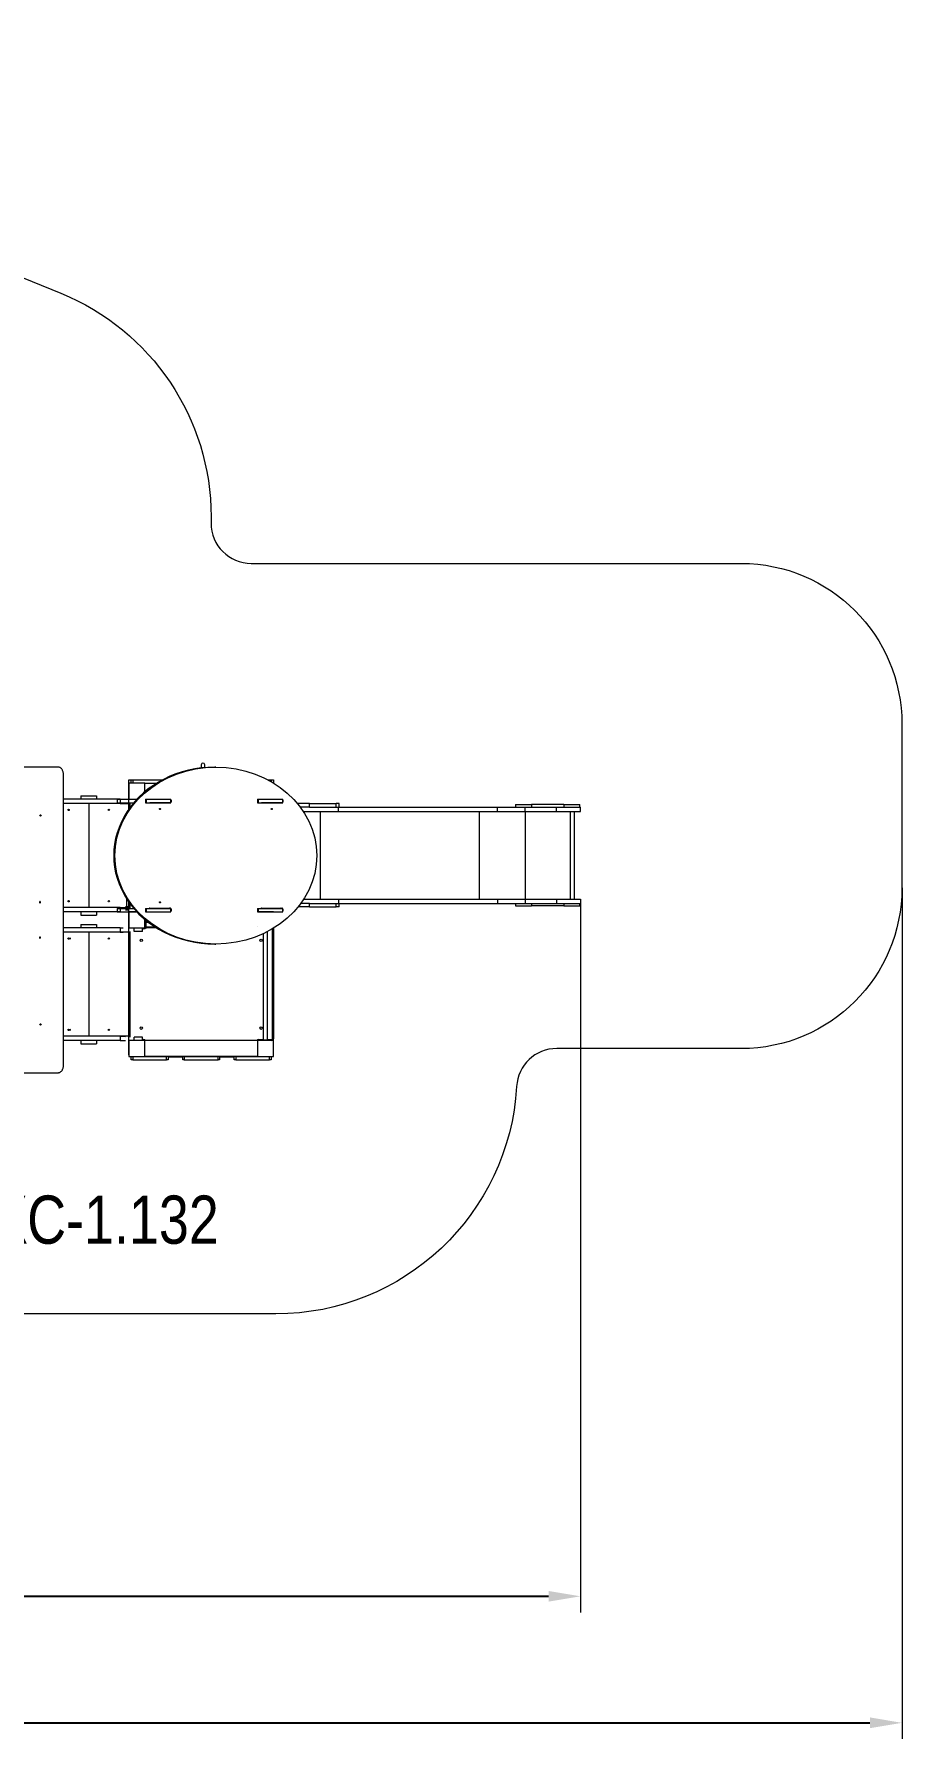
# Model space of a CAD drawing. Header units: millimetres. Extents: x -7151 to 6134, y -5040 to 5562.
# Drawn here: x 732 to 6134, y -5040 to 5562 of the extents above; entities that cross this region are included whole.
import ezdxf

# ---------------------------------------------------------------- set-up
doc = ezdxf.new("R2010")
doc.units = ezdxf.units.MM
for name, color, linetype in [('DIKOM_АРТИКУЛ', 7, 'Continuous'), ('DIKOM_ЗОНА', 80, 'Continuous'), ('DIKOM_ОБЪЕКТ', 7, 'Continuous'), ('DIKOM_РАЗМЕР_ЗОНА', 7, 'Continuous'), ('DIKOM_РАЗМЕР_ОБЪЕКТА', 7, 'Continuous')]:
    doc.layers.add(name, color=color, linetype=linetype)
doc.styles.add('style1', font='arial.ttf', dxfattribs={"width": 0.8})
doc.dimstyles.new('1-50', dxfattribs={"dimtxt": 300, "dimasz": 200, "dimexe": 100, "dimexo": 0, "dimgap": 100, "dimtad": 1, "dimtxsty": 'style1', "dimcen": 200, "dimclrd": 7, "dimclre": 7, "dimclrt": 7, "dimadec": 1, "dimazin": 2, "dimtfac": 1, "dimtmove": 0, "dimatfit": 2, "dimfxl": 0, "dimlwd": 25, "dimlwe": 18, "dimarcsym": 0})

# ---------------------------------------------------------------- blocks, each defined once
blk = doc.blocks.new('*D0')
at = {"layer": 'Defpoints', "color": 0, "transparency": 16777216}
for p in [(4134, 169), (-4567, -1241), (4134, -4153)]:
    blk.add_point(p, dxfattribs=at)
at = {"layer": 'DIKOM_РАЗМЕР_ОБЪЕКТА', "color": 7, "lineweight": 18, "transparency": 16777216}
for p, q in [((4134, 169), (4134, -4253)), ((-4567, -1241), (-4567, -4253))]:
    blk.add_line(p, q, dxfattribs=at)
at = {"layer": 'DIKOM_РАЗМЕР_ОБЪЕКТА', "color": 7, "lineweight": 25, "transparency": 16777216}
blk.add_line((-4367, -4153), (3934, -4153), dxfattribs=at)
at = {"layer": 'DIKOM_РАЗМЕР_ОБЪЕКТА', "color": 7, "transparency": 16777216}
for points in [[(-4367, -4120), (-4367, -4186), (-4567, -4153)], [(3934, -4120), (3934, -4186), (4134, -4153)]]:
    blk.add_solid(points, dxfattribs=at)
at = {"layer": 'DIKOM_РАЗМЕР_ОБЪЕКТА', "color": 7, "transparency": 16777216, "insert": (151, -3900), "char_height": 300, "attachment_point": 5, "style": 'style1'}
blk.add_mtext('8700', dxfattribs=at)
blk = doc.blocks.new('*D3')
at = {"layer": 'Defpoints', "color": 0, "transparency": 16777216}
for p in [(6134, 253), (-5802, -2467), (6134, -4940)]:
    blk.add_point(p, dxfattribs=at)
at = {"layer": 'DIKOM_РАЗМЕР_ЗОНА', "color": 7, "lineweight": 18, "transparency": 16777216}
for p, q in [((6134, 253), (6134, -5040)), ((-5802, -2467), (-5802, -5040))]:
    blk.add_line(p, q, dxfattribs=at)
at = {"layer": 'DIKOM_РАЗМЕР_ЗОНА', "color": 7, "lineweight": 25, "transparency": 16777216}
blk.add_line((-5602, -4940), (5934, -4940), dxfattribs=at)
at = {"layer": 'DIKOM_РАЗМЕР_ЗОНА', "color": 7, "transparency": 16777216}
for points in [[(-5602, -4906), (-5602, -4973), (-5802, -4940)], [(5934, -4906), (5934, -4973), (6134, -4940)]]:
    blk.add_solid(points, dxfattribs=at)
at = {"layer": 'DIKOM_РАЗМЕР_ЗОНА', "color": 7, "transparency": 16777216, "insert": (187, -4687), "char_height": 300, "attachment_point": 5, "style": 'style1'}
blk.add_mtext('11950', dxfattribs=at)

msp = doc.modelspace()

# ---------------------------------------------------------------- linework, layer by layer
at = {"layer": 'DIKOM_ЗОНА', "color": 3, "lineweight": 15}
msp.add_lwpolyline([(-3311.138, -3712.078), (-5062.472, -3268.105, -0.406773376), (-5792.021, -2077.8), (-4237.595, 4782.947, -0.462871591), (-2885.795, 5488.389), (898.779, 3950.234, -0.30516692), (1834.002, 2560.62), (1834.002, 2520.243, 0.414213562), (2084.002, 2270.243), (5133.546, 2270.243, -0.414213562), (6133.546, 1270.243), (6133.546, 253.243, -0.414213562), (5133.546, -746.757), (3985.01, -746.757, 0.397565121), (3735.419, -982.471, -0.397565121), (2237.87, -2396.757), (-255.596, -2396.757, 0.124356805), (-374.329, -2426.751), (-2590.474, -3622.763, -0.187958156)], format="xyb", close=True, dxfattribs=at)
at = {"layer": 'DIKOM_ОБЪЕКТ', "color": 7, "linetype": 'Continuous', "lineweight": 15}
for p, q in [((883.831, 1003.243), (-22.499, 1003.243)), ((1863.913, 1003.243), (1856.424, 1003.243)), ((915.971, -846.757), (915.971, 953.243)), ((1322.438, 903.243), (1322.438, 924.243)), ((1322.438, 924.243), (1337.438, 924.243)), ((1322.438, 756.709), (1322.438, 916.709)), ((1422.438, 903.243), (1322.438, 903.243)), ((1322.438, 903.243), (1322.438, 803.243)), ((1422.438, 903.243), (1322.438, 903.243)), ((1322.438, 903.243), (1322.438, 803.243)), ((1417.438, 903.243), (1322.438, 903.243)), ((1337.438, 903.243), (1337.438, 924.243)), ((1337.438, 924.243), (1347.438, 924.243)), ((1347.438, 924.243), (1347.438, 903.243)), ((1347.438, 924.243), (1532.048, 924.243)), ((1422.438, 903.243), (1495.245, 903.243)), ((1422.438, 850.887), (1422.438, 903.243)), ((1422.438, 850.887), (1422.438, 903.243)), ((2188.289, 924.243), (2197.438, 924.243)), ((2197.438, 924.243), (2207.438, 924.243)), ((2197.438, 919.319), (2197.438, 924.243)), ((2207.438, 924.243), (2207.438, 913.718)), ((2207.438, 924.243), (2222.438, 924.243)), ((2222.438, 924.243), (2222.438, 904.867)), ((1267.574, 803.243), (915.971, 803.243)), ((1267.574, 776.243), (915.971, 776.243)), ((1024.435, 824.243), (1024.435, 803.243)), ((1024.435, 824.243), (1120.435, 824.243)), ((1072.438, 776.243), (1072.438, 130.243)), ((1120.435, 824.243), (1120.435, 803.243)), ((1249.946, 803.243), (1249.946, 782.243)), ((1249.946, 803.243), (1371.851, 803.243)), ((1249.946, 782.243), (1353.024, 782.243)), ((1267.574, 803.243), (1267.574, 776.243)), ((1267.574, 803.243), (1286.438, 803.243)), ((1267.574, 776.243), (1286.438, 776.243)), ((1273.275, 782.243), (1273.275, 776.243)), ((1273.275, 776.243), (1322.438, 776.243)), ((1322.438, 803.243), (1371.851, 803.243)), ((1322.438, 803.243), (1371.851, 803.243)), ((1322.438, 782.243), (1322.438, 776.243)), ((1322.438, 742.929), (1322.438, 776.243)), ((1328.438, 782.243), (1328.438, 751.241)), ((1426.37, 803.243), (1426.37, 782.243)), ((1426.37, 803.243), (1430.163, 803.243)), ((1426.37, 782.243), (1430.163, 782.243)), ((1430.163, 803.243), (1430.163, 782.243)), ((1430.163, 803.243), (1584.13, 803.243)), ((1430.163, 782.243), (1584.13, 782.243)), ((1580.066, 780.743), (1451.83, 780.743)), ((1584.13, 782.243), (1584.13, 803.243)), ((1584.13, 797.243), (1585.264, 797.243)), ((1584.13, 786.743), (1585.264, 786.743)), ((1585.264, 797.243), (1585.264, 786.743)), ((2122.319, 803.243), (2122.319, 782.243)), ((2122.319, 803.243), (2126.112, 803.243)), ((2122.319, 782.243), (2126.112, 782.243)), ((2122.438, 803.243), (2222.438, 803.243)), ((2126.112, 803.243), (2126.112, 782.243)), ((2126.112, 803.243), (2280.079, 803.243)), ((2126.112, 782.243), (2280.079, 782.243)), ((2275.995, 780.743), (2147.76, 780.743)), ((2222.444, 803.243), (2222.438, 803.243)), ((2222.438, 780.743), (2222.438, 782.243)), ((2243.438, 780.743), (2243.438, 782.243)), ((2280.079, 782.243), (2280.079, 803.243)), ((2280.079, 797.243), (2281.194, 797.243)), ((2280.079, 786.743), (2281.194, 786.743)), ((2281.194, 797.243), (2281.194, 786.743)), ((2446.339, 776.243), (2372.356, 776.243)), ((2446.339, 755.243), (2388.923, 755.243)), ((2446.339, 755.243), (2446.339, 776.243)), ((2446.339, 776.243), (2612.483, 776.243)), ((2446.339, 755.243), (2611.987, 755.243)), ((2611.987, 755.243), (2627.684, 755.243)), ((2612.483, 755.243), (2612.483, 776.243)), ((2631.344, 776.243), (2612.483, 776.243)), ((2627.684, 728.243), (2627.684, 755.243)), ((2627.684, 755.243), (3616.468, 755.243)), ((2631.344, 755.243), (2631.344, 776.243)), ((3616.468, 728.243), (3616.468, 755.243)), ((3616.468, 755.243), (3788.542, 755.243)), ((3728.547, 770.243), (3728.547, 755.243)), ((3728.547, 770.243), (3828.545, 770.243)), ((3788.542, 728.243), (3788.542, 755.243)), ((3788.542, 755.243), (3983.542, 755.243)), ((3828.545, 770.243), (3828.545, 755.243)), ((4028.544, 770.243), (3828.545, 770.243)), ((3983.542, 728.243), (3983.542, 755.243)), ((3983.542, 755.243), (4133.545, 755.243)), ((4028.544, 770.243), (4028.544, 755.243)), ((4028.544, 770.243), (4128.547, 770.243)), ((4128.547, 755.243), (4128.547, 770.243)), ((4133.545, 728.243), (4133.545, 755.243)), ((4133.545, 755.243), (4133.546, 755.243)), ((4133.546, 728.243), (4133.546, 755.243)), ((2407.934, 728.243), (2627.684, 728.243)), ((2512.972, 728.243), (2512.972, 182.243)), ((2627.684, 728.243), (3616.468, 728.243)), ((3501.756, 728.243), (3501.756, 182.243)), ((3616.468, 728.243), (3788.542, 728.243)), ((3788.542, 728.243), (3983.542, 728.243)), ((3788.546, 728.243), (3788.546, 182.243)), ((3983.542, 728.243), (4133.545, 728.243)), ((4068.546, 728.243), (4068.546, 182.243)), ((4095.547, 182.243), (4095.547, 728.243)), ((4133.545, 728.243), (4133.546, 728.243)), ((1267.574, 130.243), (915.971, 130.243)), ((1249.946, 124.243), (1249.946, 103.243)), ((1249.946, 124.243), (1353.024, 124.243)), ((1267.574, 130.243), (1267.574, 103.243)), ((1267.574, 130.243), (1301.338, 130.243)), ((1273.275, 130.243), (1322.438, 130.243)), ((1273.275, 130.243), (1273.275, 124.243)), ((1301.338, 121.125), (1301.438, 121.125)), ((1301.438, 135.792), (1322.438, 135.792)), ((1301.438, 116.709), (1322.438, 116.709)), ((1310.46, 130.243), (1310.46, 181.211)), ((1322.438, 130.243), (1322.438, 163.558)), ((1322.438, 13.857), (1322.438, 135.792)), ((1322.438, 130.243), (1322.438, 124.243)), ((1322.438, -43.291), (1322.438, 116.709)), ((1328.438, 155.246), (1328.438, 124.243)), ((1426.37, 124.243), (1426.37, 103.243)), ((1426.37, 124.243), (1430.163, 124.243)), ((1430.163, 124.243), (1430.163, 103.243)), ((1430.163, 124.243), (1584.13, 124.243)), ((1451.83, 125.743), (1580.066, 125.743)), ((1584.13, 103.243), (1584.13, 124.243)), ((1584.13, 119.743), (1585.264, 119.743)), ((1584.13, 109.243), (1585.264, 109.243)), ((1585.264, 119.743), (1585.264, 109.243)), ((2122.319, 124.243), (2122.319, 103.243)), ((2122.319, 124.243), (2126.112, 124.243)), ((2126.112, 124.243), (2126.112, 103.243)), ((2126.112, 124.243), (2280.079, 124.243)), ((2147.76, 125.743), (2275.995, 125.743)), ((2222.438, 125.743), (2222.438, 124.243)), ((2243.438, 125.743), (2243.438, 124.243)), ((2280.079, 103.243), (2280.079, 124.243)), ((2280.079, 119.743), (2281.194, 119.743)), ((2280.079, 109.243), (2281.194, 109.243)), ((2281.194, 119.743), (2281.194, 109.243)), ((2446.339, 134.243), (2375.639, 134.243)), ((2446.339, 155.243), (2391.896, 155.243)), ((2410.546, 182.243), (2627.684, 182.243)), ((2446.339, 134.243), (2446.339, 155.243)), ((2446.339, 155.243), (2611.987, 155.243)), ((2446.339, 134.243), (2612.483, 134.243)), ((2611.987, 155.243), (2627.684, 155.243)), ((2612.483, 134.243), (2612.483, 155.243)), ((2631.344, 134.243), (2612.483, 134.243)), ((2627.684, 182.243), (2627.684, 155.243)), ((2627.684, 182.243), (3616.468, 182.243)), ((2627.684, 155.243), (3616.468, 155.243)), ((2631.344, 134.243), (2631.344, 155.243)), ((3616.468, 182.243), (3616.468, 155.243)), ((3616.468, 182.243), (3788.542, 182.243)), ((3616.468, 155.243), (3788.542, 155.243)), ((3728.547, 155.243), (3728.547, 140.243)), ((3728.547, 140.243), (3828.545, 140.243)), ((3788.542, 182.243), (3788.542, 155.243)), ((3788.542, 182.243), (3983.542, 182.243)), ((3788.542, 155.243), (3983.542, 155.243)), ((3828.545, 155.243), (3828.545, 140.243)), ((4028.544, 140.243), (3828.545, 140.243)), ((3983.542, 182.243), (3983.542, 155.243)), ((3983.542, 182.243), (4133.545, 182.243)), ((3983.542, 155.243), (4133.545, 155.243)), ((4028.544, 155.243), (4028.544, 140.243)), ((4028.544, 140.243), (4128.547, 140.243)), ((4128.547, 140.243), (4128.547, 155.243)), ((4133.545, 182.243), (4133.545, 155.243)), ((4133.545, 182.243), (4133.546, 182.243)), ((4133.545, 155.243), (4133.546, 155.243)), ((4133.546, 182.243), (4133.546, 155.243)), ((1267.574, 103.243), (915.971, 103.243)), ((1267.574, 3.243), (915.971, 3.243)), ((1024.435, 103.243), (1024.435, 82.243)), ((1024.435, 82.243), (1120.435, 82.243)), ((1024.435, 24.243), (1024.435, 3.243)), ((1024.435, 24.243), (1120.435, 24.243)), ((1120.435, 103.243), (1120.435, 82.243)), ((1120.435, 24.243), (1120.435, 3.243)), ((1249.946, 103.243), (1371.851, 103.243)), ((1267.574, 103.243), (1301.338, 103.243)), ((1267.574, 3.243), (1267.574, -23.757)), ((1267.574, 3.243), (1286.438, 3.243)), ((1322.438, 103.243), (1322.438, 3.243)), ((1371.851, 103.243), (1322.438, 103.243)), ((1322.438, 103.243), (1322.438, 3.243)), ((1371.851, 103.243), (1322.438, 103.243)), ((1371.851, 103.243), (1322.438, 103.243)), ((1322.438, 3.243), (1422.438, 3.243)), ((1322.438, 3.243), (1422.438, 3.243)), ((1322.438, 3.243), (1417.438, 3.243)), ((1354.413, -17.757), (1354.413, 3.243)), ((1407.438, -17.757), (1407.438, 3.243)), ((1414.438, 3.243), (1414.438, -2.757)), ((1422.438, 3.243), (1422.438, 55.6)), ((1422.438, 3.243), (1422.438, 55.6)), ((1422.438, 3.243), (1422.438, 55.6)), ((1426.438, 33.243), (1422.438, 33.243)), ((1422.438, 13.243), (1428.438, 13.243)), ((1422.438, 11.243), (1422.64, 11.243)), ((1422.64, 11.243), (1422.438, 11.243)), ((1426.37, 103.243), (1430.163, 103.243)), ((1426.438, 52.283), (1426.438, 33.243)), ((1426.438, 39.743), (1442.22, 39.743)), ((1428.438, 39.743), (1428.438, 13.243)), ((1430.163, 103.243), (1584.13, 103.243)), ((1432.438, 9.243), (1432.438, 3.243)), ((1432.438, 9.243), (1485.685, 9.243)), ((1495.245, 3.243), (1432.438, 3.243)), ((2122.438, 11.243), (2122.236, 11.243)), ((2122.319, 103.243), (2126.112, 103.243)), ((2222.438, 103.243), (2122.438, 103.243)), ((2126.112, 103.243), (2280.079, 103.243)), ((2222.438, 1.62), (2222.438, -6.757)), ((1267.574, -23.757), (915.971, -23.757)), ((1072.438, -23.757), (1072.438, -669.757)), ((1265.86, -23.757), (1265.86, -17.757)), ((1322.438, -23.757), (1265.86, -23.757)), ((1267.574, -23.757), (1286.438, -23.757)), ((1322.438, -675.757), (1322.438, -17.757)), ((1328.438, -17.757), (1328.438, -675.757)), ((1407.438, -17.757), (1354.413, -17.757)), ((1414.438, -2.757), (1407.438, -2.757)), ((1856.424, -96.757), (1863.913, -96.757)), ((2158.938, -32.326), (2158.938, -692.757)), ((2185.938, -692.757), (2185.938, -18.991)), ((2216.438, -686.757), (2216.438, -6.757)), ((2216.438, -6.757), (2222.438, -6.757)), ((2222.438, -6.757), (2222.438, -686.757)), ((1267.574, -669.757), (915.971, -669.757)), ((1267.574, -696.757), (915.971, -696.757)), ((1024.435, -696.757), (1024.435, -717.757)), ((1024.435, -717.757), (1120.435, -717.757)), ((1120.435, -696.757), (1120.435, -717.757)), ((1322.438, -669.757), (1265.86, -669.757)), ((1267.574, -669.757), (1267.574, -696.757)), ((1267.574, -669.757), (1301.338, -669.757)), ((1267.574, -696.757), (1301.338, -696.757)), ((1301.338, -678.875), (1301.438, -678.875)), ((1322.438, -786.143), (1322.438, -664.208)), ((1422.438, -696.757), (1322.438, -696.757)), ((1322.438, -696.757), (1322.438, -796.757)), ((1422.438, -696.757), (1322.438, -696.757)), ((1354.413, -696.757), (1354.413, -675.757)), ((1407.438, -675.757), (1354.413, -675.757)), ((1407.438, -696.757), (1407.438, -675.757)), ((1407.438, -690.757), (1414.438, -690.757)), ((1414.438, -696.757), (1414.438, -690.757)), ((1422.438, -796.757), (1422.438, -696.757)), ((2122.438, -696.757), (1422.438, -696.757)), ((1422.438, -796.757), (1422.438, -696.757)), ((2122.438, -696.757), (2122.438, -796.757)), ((2222.438, -696.757), (2122.438, -696.757)), ((2130.438, -690.757), (2130.438, -696.757)), ((2130.438, -690.757), (2158.938, -690.757)), ((2152.438, -692.757), (2152.438, -696.757)), ((2152.438, -692.757), (2192.438, -692.757)), ((2185.938, -690.757), (2212.438, -690.757)), ((2192.438, -692.757), (2192.438, -696.757)), ((2212.438, -690.757), (2212.438, -696.757)), ((2216.438, -686.757), (2222.438, -686.757)), ((2222.438, -696.757), (2222.438, -686.757)), ((2222.438, -796.757), (2222.438, -696.757)), ((1322.438, -796.757), (1422.438, -796.757)), ((1337.438, -817.757), (1337.438, -796.757)), ((1347.438, -817.757), (1337.438, -817.757)), ((1347.438, -796.757), (1347.438, -817.757)), ((1347.438, -817.757), (1557.438, -817.757)), ((1422.438, -796.757), (1557.438, -796.757)), ((2122.438, -796.757), (1422.438, -796.757)), ((1557.438, -817.757), (1557.438, -796.757)), ((1567.438, -817.757), (1557.438, -817.757)), ((1567.438, -796.757), (1567.438, -817.757)), ((1657.438, -797.209), (1567.438, -797.209)), ((1657.438, -800.209), (1567.438, -800.209)), ((1657.438, -817.757), (1657.438, -796.757)), ((1667.438, -817.757), (1657.438, -817.757)), ((1667.438, -796.757), (1667.438, -817.757)), ((1667.438, -796.757), (1877.438, -796.757)), ((1667.438, -817.757), (1877.438, -817.757)), ((1877.438, -817.757), (1877.438, -796.757)), ((1887.438, -817.757), (1877.438, -817.757)), ((1887.438, -796.757), (1887.438, -817.757)), ((1977.438, -797.209), (1887.438, -797.209)), ((1977.438, -800.209), (1887.438, -800.209)), ((1977.438, -817.757), (1977.438, -796.757)), ((1987.438, -817.757), (1977.438, -817.757)), ((1987.438, -796.757), (1987.438, -817.757)), ((1987.438, -796.757), (2122.438, -796.757)), ((1987.438, -817.757), (2197.438, -817.757)), ((2122.438, -796.757), (2222.438, -796.757)), ((2197.438, -817.757), (2197.438, -796.757)), ((2207.438, -817.757), (2197.438, -817.757)), ((2207.438, -796.757), (2207.438, -817.757)), ((-9.643, -896.757), (883.831, -896.757))]:
    msp.add_line(p, q, dxfattribs=at)
at = {"layer": 'DIKOM_ОБЪЕКТ', "color": 7, "linetype": 'Continuous', "lineweight": 15, "flags": 128}
for points in [[(915.971, 953.243), (915.848, 957.601), (915.482, 961.926), (914.876, 966.184), (914.032, 970.344), (912.959, 974.374), (911.665, 978.243), (910.158, 981.922), (908.451, 985.383), (906.557, 988.599), (904.49, 991.546), (902.266, 994.201), (899.901, 996.545), (897.414, 998.559), (894.824, 1000.228), (892.15, 1001.54), (889.412, 1002.484), (886.632, 1003.053), (883.831, 1003.243)], [(1515.948, 739.743), (1514.963, 739.933), (1514.085, 740.481), (1513.409, 741.329), (1513.008, 742.384), (1512.925, 743.532), (1513.171, 744.649), (1513.717, 745.614), (1514.504, 746.322), (1515.449, 746.696), (1516.447, 746.696), (1517.391, 746.322), (1518.179, 745.614), (1518.725, 744.649), (1518.97, 743.532), (1518.888, 742.384), (1518.487, 741.329), (1517.81, 740.481), (1516.932, 739.933), (1515.948, 739.743)], [(2211.877, 739.743), (2210.893, 739.933), (2210.015, 740.481), (2209.339, 741.329), (2208.938, 742.384), (2208.855, 743.532), (2209.1, 744.649), (2209.646, 745.614), (2210.434, 746.322), (2211.378, 746.696), (2212.377, 746.696), (2213.321, 746.322), (2214.109, 745.614), (2214.655, 744.649), (2214.9, 743.532), (2214.817, 742.384), (2214.416, 741.329), (2213.74, 740.481), (2212.862, 739.933), (2211.877, 739.743)], [(766.546, 163.243), (766.661, 162.064), (766.993, 160.99), (767.514, 160.116), (768.178, 159.52), (768.925, 159.255), (769.69, 159.344), (770.403, 159.779), (771.002, 160.523), (771.434, 161.508), (771.66, 162.647), (771.66, 163.84), (771.434, 164.979), (771.002, 165.964), (770.403, 166.708), (769.69, 167.143), (768.925, 167.232), (768.178, 166.967), (767.514, 166.371), (766.993, 165.497), (766.661, 164.422), (766.546, 163.243)], [(1515.948, 159.743), (1514.963, 159.933), (1514.085, 160.481), (1513.409, 161.329), (1513.008, 162.384), (1512.925, 163.532), (1513.171, 164.649), (1513.717, 165.614), (1514.504, 166.322), (1515.449, 166.696), (1516.447, 166.696), (1517.391, 166.322), (1518.179, 165.614), (1518.725, 164.649), (1518.97, 163.532), (1518.888, 162.384), (1518.487, 161.329), (1517.81, 160.481), (1516.932, 159.933), (1515.948, 159.743)], [(771.689, -56.757), (771.574, -55.578), (771.242, -54.503), (770.721, -53.629), (770.057, -53.033), (769.31, -52.768), (768.545, -52.857), (767.832, -53.292), (767.233, -54.036), (766.801, -55.021), (766.575, -56.16), (766.575, -57.353), (766.801, -58.492), (767.233, -59.477), (767.832, -60.221), (768.545, -60.656), (769.31, -60.745), (770.057, -60.48), (770.721, -59.884), (771.242, -59.01), (771.574, -57.936), (771.689, -56.757)], [(883.831, -896.757), (886.632, -896.566), (889.412, -895.997), (892.15, -895.053), (894.824, -893.741), (897.414, -892.072), (899.901, -890.058), (902.266, -887.714), (904.49, -885.059), (906.557, -882.112), (908.451, -878.896), (910.158, -875.435), (911.665, -871.757), (912.959, -867.887), (914.032, -863.858), (914.876, -859.698), (915.482, -855.439), (915.848, -851.114), (915.971, -846.757)]]:
    msp.add_lwpolyline(points, dxfattribs=at)
at = {"layer": 'DIKOM_ОБЪЕКТ', "color": 7, "linetype": 'Continuous', "lineweight": 15}
for centre, radius in [((772.438, 703.243), 4), ((947.438, 737.243), 4), ((1197.438, 737.243), 4), ((947.438, 169.243), 4), ((1197.438, 169.243), 4), ((947.438, -62.757), 4), ((1197.438, -62.757), 4), ((1399.438, -73.757), 7.5), ((2145.438, -73.757), 7.5), ((772.438, -596.757), 4), ((947.438, -630.757), 4), ((1197.438, -630.757), 4), ((1399.438, -619.757), 7.5), ((2145.438, -619.757), 7.5)]:
    msp.add_circle(centre, radius, dxfattribs=at)
for centre, radius, start, end in [((1783.643, 1017.91), 10.547, 0.1989897, 179.7534106), ((1451.896, 785.586), 4.843, 223.644093, 269.2219375), ((1572.511, 785.586), 4.843, 270.7778115, 316.3561581), ((1580, 785.586), 4.843, 270.7779959, 316.3561556), ((1578.697, 797.295), 6.567, 359.5522234, 34.1900179), ((1578.697, 786.692), 6.568, 325.8106324, 0.4476332), ((2147.825, 785.586), 4.843, 223.6441411, 269.2218894), ((2268.441, 785.586), 4.843, 270.7769141, 316.3570554), ((2275.929, 785.586), 4.843, 270.7781106, 316.3558589), ((2274.622, 797.294), 6.572, 359.5613759, 33.8755807), ((2274.622, 786.693), 6.572, 326.1250752, 0.4384749), ((1451.896, 120.901), 4.843, 90.7790247, 136.3561964), ((1572.511, 120.901), 4.843, 43.6435525, 89.2212264), ((1580, 120.901), 4.843, 43.6435549, 89.221042), ((1578.697, 119.795), 6.567, 359.5519732, 34.190078), ((1578.697, 109.192), 6.567, 325.8100441, 0.447968), ((2147.825, 120.901), 4.843, 90.7790728, 136.3561483), ((2268.441, 120.901), 4.843, 43.6426551, 89.2221238), ((2275.929, 120.901), 4.843, 43.6438517, 89.2209272), ((2274.622, 119.794), 6.572, 359.561308, 33.8753952), ((2274.622, 109.193), 6.572, 326.1244774, 0.4388194), ((1414.438, 11.243), 14, 270, 333.0732935), ((1432.438, 13.243), 10, 180, 270), ((1432.438, 13.243), 4, 180, 270), ((2212.438, -6.757), 10, 0, 42.6517658), ((961.237, -62.757), 4.003, 106.4358357, 253.5641643), ((961.237, -62.757), 4.003, 106.4364083, 253.5635917), ((2212.438, -6.757), 4, 0, 61.7679695), ((961.237, -630.757), 4.003, 106.4353353, 253.5646647), ((961.237, -630.757), 4.003, 106.4364083, 253.5635917), ((1414.438, -704.757), 14, 34.8499046, 90), ((2130.438, -704.757), 14, 90, 145.1500954), ((2212.438, -686.757), 4, 270, 0), ((2212.438, -686.757), 10, 270, 0)]:
    msp.add_arc(centre, radius, start, end, dxfattribs=at)
msp.add_ellipse((1856.424, 453.243), major_axis=(-628.181, 0), ratio=0.875543331, start_param=4.712388796, end_param=7.853981814, dxfattribs=at)
msp.add_ellipse((1863.913, 453.243), major_axis=(-628.181, 0), ratio=0.875543331, dxfattribs=at)
for points, knots in [([(1773.096, 1017.952), (1773.097, 1016.378), (1773.098, 1013.323), (1773.1, 1008.904), (1773.102, 1004.809), (1773.104, 1001.295), (1773.104, 999.182), (1773.105, 998.296)], [0, 0, 0, 0, 0.235658204, 0.4575115961, 0.665544531, 0.8597491975, 1, 1, 1, 1]), ([(1794.197, 1000.526), (1794.197, 1001.033), (1794.196, 1002.707), (1794.195, 1005.688), (1794.193, 1009.534), (1794.191, 1013.658), (1794.19, 1016.5), (1794.189, 1017.96)], [0, 0, 0, 0, 0.090141058, 0.297481821, 0.518244885, 0.752422752, 1, 1, 1, 1])]:
    msp.add_open_spline(points, degree=3, knots=knots, dxfattribs=at)

# ---------------------------------------------------------------- texts
at = {"layer": 'DIKOM_АРТИКУЛ', "insert": (253.339, -1660.578), "char_height": 300, "width": 1667.53662, "attachment_point": 1, "style": 'style1'}
msp.add_mtext('ИКС-1.132', dxfattribs=at)

# ---------------------------------------------------------------- dimensions: what is measured, and where the dimension line sits
at = {"layer": 'DIKOM_РАЗМЕР_ЗОНА'}
dim = msp.add_linear_dim(base=(6133.546, -4939.778), p1=(-5802.455, -2467.185), p2=(6133.546, 253.243), text='11950', dimstyle='1-50', dxfattribs=at)
dim.commit()
dim.dimension.update_dxf_attribs({"geometry": '*D3', "text_midpoint": (186.606, -4939.778), "dimtype": 160})
at = {"layer": 'DIKOM_РАЗМЕР_ОБЪЕКТА'}
dim = msp.add_linear_dim(base=(4133.546, -4153.121), p1=(-4567.472, -1241.128), p2=(4133.546, 168.743), text='8700', dimstyle='1-50', dxfattribs=at)
dim.commit()
dim.dimension.update_dxf_attribs({"geometry": '*D0', "text_midpoint": (150.606, -4153.121), "dimtype": 160})

doc.saveas('drawing.dxf')
